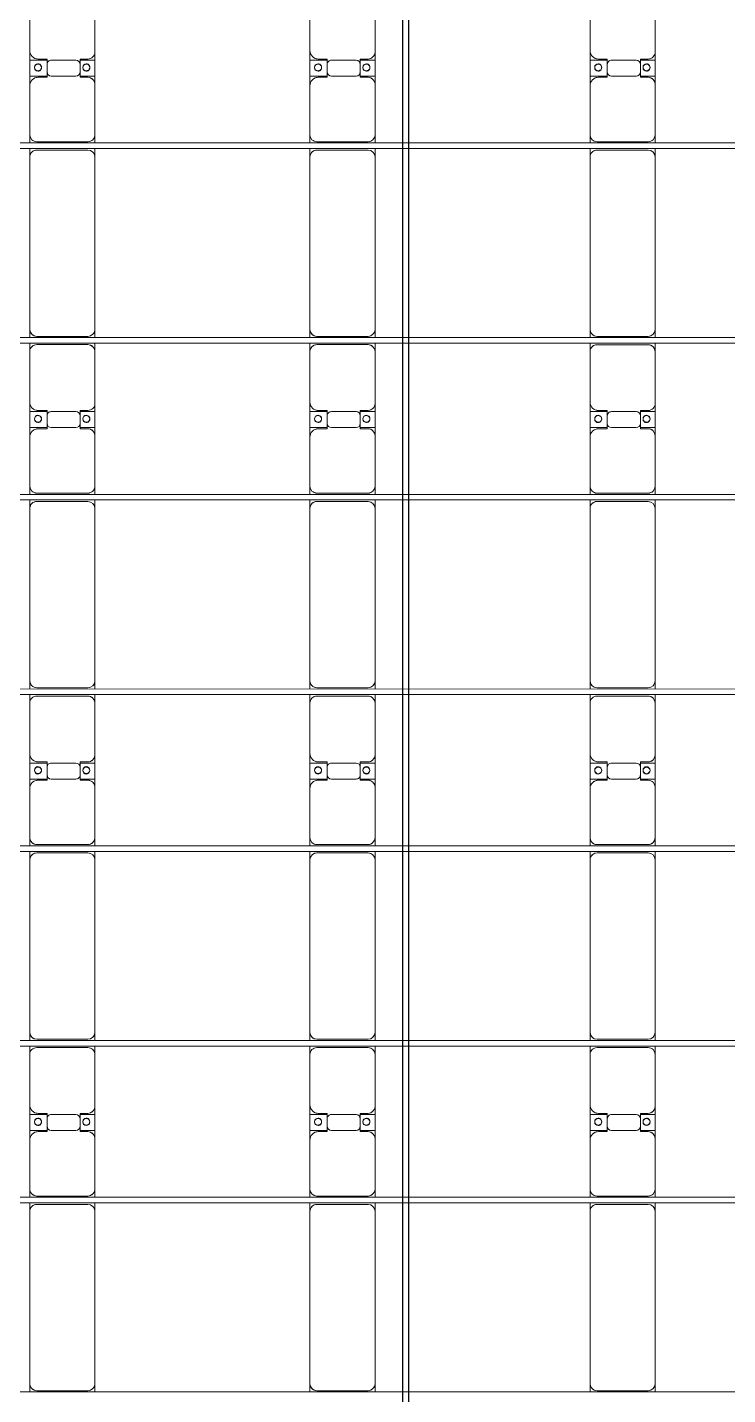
# Model space of a CAD drawing. Header units: millimetres. Extents: x -147246 to 112336, y -213734 to -86506.
# Drawn here: x -24365 to -19365, y -129725 to -119960 of the extents above; entities that cross this region are included whole.
import ezdxf

# ---------------------------------------------------------------- set-up
doc = ezdxf.new("R2010")
doc.units = ezdxf.units.MM
doc.layers.add('A-GENM', color=13, linetype='Continuous', lineweight=9)
doc.layers.add('S-BEAM', color=12, linetype='Continuous', lineweight=9)

# ---------------------------------------------------------------- blocks, each defined once
blk = doc.blocks.new('Dầm C52 - Dầm C52-18771-BỐ TRÍ KHUNG KẾT CẤU BÈ PIN 05')
at = {"layer": 'S-BEAM', "color": 1}
for p, q in [((-74474.3, 20), (74474.3, 20)), ((74474.3, -20), (-74474.3, -20))]:
    blk.add_line(p, q, dxfattribs=at)
blk = doc.blocks.new('Dầm C52 - Dầm C52-18772-BỐ TRÍ KHUNG KẾT CẤU BÈ PIN 05')
at = {"layer": 'S-BEAM', "color": 1}
for p, q in [((-74474.3, 20), (74474.3, 20)), ((74474.3, -20), (-74474.3, -20))]:
    blk.add_line(p, q, dxfattribs=at)
blk = doc.blocks.new('Dầm C52 - Dầm C52-18773-BỐ TRÍ KHUNG KẾT CẤU BÈ PIN 05')
at = {"layer": 'S-BEAM', "color": 1}
for p, q in [((-74474.3, 20), (74474.3, 20)), ((74474.3, -20), (-74474.3, -20))]:
    blk.add_line(p, q, dxfattribs=at)
blk = doc.blocks.new('Dầm C52 - Dầm C52-18774-BỐ TRÍ KHUNG KẾT CẤU BÈ PIN 05')
at = {"layer": 'S-BEAM', "color": 1}
for p, q in [((-74474.3, 20), (74474.3, 20)), ((74474.3, -20), (-74474.3, -20))]:
    blk.add_line(p, q, dxfattribs=at)
blk = doc.blocks.new('Dầm C52 - Dầm C52-18775-BỐ TRÍ KHUNG KẾT CẤU BÈ PIN 05')
at = {"layer": 'S-BEAM', "color": 1}
blk.add_line((74474.3, -20), (-74474.3, -20), dxfattribs=at)
blk = doc.blocks.new('Dai phao do pin - DẢI PHAO ĐỠ PIN-V61-BỐ TRÍ KHUNG KẾT CẤU BÈ PIN 05')
at = {"layer": 'A-GENM', "color": 7}
for p, q in [((23729.7, 223.4), (23359.7, 223.4)), ((23729.7, 223.4), (23902.2, 223.4)), ((23787.8, 223.4), (23960.3, 223.4)), ((23787.8, 118.2), (23787.8, 223.4)), ((23902.2, 223.4), (23902.2, 118.2)), ((24320.3, 223.4), (23960.3, 223.4)), ((24320.3, 223.4), (24378.9, 223.4)), ((24418.9, 223.4), (24479.7, 223.4)), ((25710.3, 223.4), (24479.7, 223.4)), ((25710.3, 223.4), (25768.9, 223.4)), ((25808.9, 223.4), (25869.7, 223.4)), ((26239.7, 223.4), (25869.7, 223.4)), ((26239.7, 223.4), (26412.2, 223.4)), ((26297.8, 223.4), (26470.3, 223.4)), ((26297.8, 118.2), (26297.8, 223.4)), ((26412.2, 223.4), (26412.2, 118.2)), ((26830.3, 223.4), (26470.3, 223.4)), ((26830.3, 223.4), (26888.9, 223.4)), ((26928.9, 223.4), (26989.7, 223.4)), ((28220.3, 223.4), (26989.7, 223.4)), ((28220.3, 223.4), (28278.9, 223.4)), ((28318.9, 223.4), (28379.7, 223.4)), ((28749.7, 223.4), (28379.7, 223.4)), ((28749.7, 223.4), (28922.2, 223.4)), ((28807.8, 223.4), (28980.3, 223.4)), ((28807.8, 118.2), (28807.8, 223.4)), ((28922.2, 223.4), (28922.2, 118.2)), ((29340.3, 223.4), (28980.3, 223.4)), ((29340.3, 223.4), (29398.9, 223.4)), ((29438.9, 223.4), (29499.7, 223.4)), ((30730.3, 223.4), (29499.7, 223.4)), ((30730.3, 223.4), (30788.9, 223.4)), ((30828.9, 223.4), (30889.7, 223.4)), ((31259.7, 223.4), (30889.7, 223.4)), ((31259.7, 223.4), (31432.2, 223.4)), ((31317.8, 223.4), (31490.3, 223.4)), ((31317.8, 118.2), (31317.8, 223.4)), ((31432.2, 223.4), (31432.2, 118.2)), ((31850.3, 223.4), (31490.3, 223.4)), ((31850.3, 223.4), (31908.9, 223.4)), ((31948.9, 223.4), (32009.7, 223.4)), ((33240.3, 223.4), (32009.7, 223.4)), ((33240.3, 223.4), (33298.9, 223.4)), ((23779.7, 118.2), (23779.7, 173.4)), ((23872.2, 118.2), (23779.7, 118.2)), ((23910.3, 118.2), (23817.8, 118.2)), ((23910.3, 173.4), (23910.3, 118.2)), ((24370.3, -191.6), (24370.3, 173.4)), ((24429.7, 173.4), (24429.7, -191.6)), ((25760.3, -191.6), (25760.3, 173.4)), ((25819.7, 173.4), (25819.7, -191.6)), ((26289.7, 118.2), (26289.7, 173.4)), ((26382.2, 118.2), (26289.7, 118.2)), ((26420.3, 118.2), (26327.8, 118.2)), ((26420.3, 173.4), (26420.3, 118.2)), ((26880.3, -191.6), (26880.3, 173.4)), ((26939.7, 173.4), (26939.7, -191.6)), ((28270.3, -191.6), (28270.3, 173.4)), ((28329.7, 173.4), (28329.7, -191.6)), ((28799.7, 118.2), (28799.7, 173.4)), ((28892.2, 118.2), (28799.7, 118.2)), ((28930.3, 118.2), (28837.8, 118.2)), ((28930.3, 173.4), (28930.3, 118.2)), ((29390.3, -191.6), (29390.3, 173.4)), ((29449.7, 173.4), (29449.7, -191.6)), ((30780.3, -191.6), (30780.3, 173.4)), ((30839.7, 173.4), (30839.7, -191.6)), ((31309.7, 118.2), (31309.7, 173.4)), ((31402.2, 118.2), (31309.7, 118.2)), ((31440.3, 118.2), (31347.8, 118.2)), ((31440.3, 173.4), (31440.3, 118.2)), ((31900.3, -191.6), (31900.3, 173.4)), ((31959.7, 173.4), (31959.7, -191.6)), ((33290.3, -191.6), (33290.3, 173.4)), ((23787.8, 88.2), (23787.8, -88.2)), ((23902.2, -88.2), (23902.2, 88.2)), ((26297.8, 88.2), (26297.8, -88.2)), ((26412.2, -88.2), (26412.2, 88.2)), ((28807.8, 88.2), (28807.8, -88.2)), ((28922.2, -88.2), (28922.2, 88.2)), ((31317.8, 88.2), (31317.8, -88.2)), ((31432.2, -88.2), (31432.2, 88.2)), ((23779.7, -181.6), (23779.7, -118.2)), ((23779.7, -118.2), (23872.2, -118.2)), ((23787.8, -241.6), (23787.8, -118.2)), ((23817.8, -118.2), (23910.3, -118.2)), ((23902.2, -118.2), (23902.2, -241.6)), ((23910.3, -118.2), (23910.3, -181.6)), ((26289.7, -181.6), (26289.7, -118.2)), ((26289.7, -118.2), (26382.2, -118.2)), ((26297.8, -241.6), (26297.8, -118.2)), ((26327.8, -118.2), (26420.3, -118.2)), ((26412.2, -118.2), (26412.2, -241.6)), ((26420.3, -118.2), (26420.3, -181.6)), ((28799.7, -181.6), (28799.7, -118.2)), ((28799.7, -118.2), (28892.2, -118.2)), ((28807.8, -241.6), (28807.8, -118.2)), ((28837.8, -118.2), (28930.3, -118.2)), ((28922.2, -118.2), (28922.2, -241.6)), ((28930.3, -118.2), (28930.3, -181.6)), ((31309.7, -181.6), (31309.7, -118.2)), ((31309.7, -118.2), (31402.2, -118.2)), ((31317.8, -241.6), (31317.8, -118.2)), ((31347.8, -118.2), (31440.3, -118.2)), ((31432.2, -118.2), (31432.2, -241.6)), ((31440.3, -118.2), (31440.3, -181.6)), ((23359.7, -241.6), (23719.7, -241.6)), ((23902.2, -241.6), (23719.7, -241.6)), ((23970.3, -241.6), (23787.8, -241.6)), ((23970.3, -241.6), (24320.3, -241.6)), ((24378.9, -241.6), (24320.3, -241.6)), ((24479.7, -241.6), (24418.9, -241.6)), ((24479.7, -241.6), (25710.3, -241.6)), ((25768.9, -241.6), (25710.3, -241.6)), ((25869.7, -241.6), (25808.9, -241.6)), ((25869.7, -241.6), (26229.7, -241.6)), ((26412.2, -241.6), (26229.7, -241.6)), ((26480.3, -241.6), (26297.8, -241.6)), ((26480.3, -241.6), (26830.3, -241.6)), ((26888.9, -241.6), (26830.3, -241.6)), ((26989.7, -241.6), (26928.9, -241.6)), ((26989.7, -241.6), (28220.3, -241.6)), ((28278.9, -241.6), (28220.3, -241.6)), ((28379.7, -241.6), (28318.9, -241.6)), ((28379.7, -241.6), (28739.7, -241.6)), ((28922.2, -241.6), (28739.7, -241.6)), ((28990.3, -241.6), (28807.8, -241.6)), ((28990.3, -241.6), (29340.3, -241.6)), ((29398.9, -241.6), (29340.3, -241.6)), ((29499.7, -241.6), (29438.9, -241.6)), ((29499.7, -241.6), (30730.3, -241.6)), ((30788.9, -241.6), (30730.3, -241.6)), ((30889.7, -241.6), (30828.9, -241.6)), ((30889.7, -241.6), (31249.7, -241.6)), ((31432.2, -241.6), (31249.7, -241.6)), ((31500.3, -241.6), (31317.8, -241.6)), ((31500.3, -241.6), (31850.3, -241.6)), ((31908.9, -241.6), (31850.3, -241.6)), ((32009.7, -241.6), (31948.9, -241.6)), ((32009.7, -241.6), (33240.3, -241.6)), ((33298.9, -241.6), (33240.3, -241.6))]:
    blk.add_line(p, q, dxfattribs=at)
for centre, radius, start, end in [((23729.7, 173.4), 50, 360, 90), ((23729.7, 173.4), 50, 360, 45), ((23960.3, 173.4), 50, 90, 180), ((23960.3, 173.4), 50, 135, 180), ((24320.3, 173.4), 50, 0, 90), ((24320.3, 173.4), 50, 0, 45), ((24479.7, 173.4), 50, 90, 180), ((24479.7, 173.4), 50, 90, 180), ((25710.3, 173.4), 50, 0, 90), ((25710.3, 173.4), 50, 45, 90), ((25869.7, 173.4), 50, 90, 180), ((25869.7, 173.4), 50, 140.49787, 180), ((26239.7, 173.4), 50, 360, 90), ((26239.7, 173.4), 50, 360, 45), ((26470.3, 173.4), 50, 90, 180), ((26470.3, 173.4), 50, 135, 180), ((26830.3, 173.4), 50, 0, 90), ((26830.3, 173.4), 50, 0, 45), ((26989.7, 173.4), 50, 90, 180), ((26989.7, 173.4), 50, 90, 180), ((28220.3, 173.4), 50, 0, 90), ((28220.3, 173.4), 50, 45, 90), ((28379.7, 173.4), 50, 90, 180), ((28379.7, 173.4), 50, 135, 180), ((28749.7, 173.4), 50, 0, 90), ((28749.7, 173.4), 50, 0, 45), ((28980.3, 173.4), 50, 90, 180), ((28980.3, 173.4), 50, 135, 180), ((29340.3, 173.4), 50, 0, 90), ((29340.3, 173.4), 50, 0, 45), ((29499.7, 173.4), 50, 90, 180), ((29499.7, 173.4), 50, 90, 180), ((30730.3, 173.4), 50, 0, 90), ((30730.3, 173.4), 50, 45, 90), ((30889.7, 173.4), 50, 90, 180), ((30889.7, 173.4), 50, 135, 180), ((31259.7, 173.4), 50, 0, 90), ((31259.7, 173.4), 50, 0, 45), ((31490.3, 173.4), 50, 90, 180), ((31490.3, 173.4), 50, 135, 180), ((31850.3, 173.4), 50, 0, 90), ((31850.3, 173.4), 50, 0, 45), ((32009.7, 173.4), 50, 90, 180), ((32009.7, 173.4), 50, 90, 180), ((33240.3, 173.4), 50, 0, 90), ((33240.3, 173.4), 50, 45, 90), ((23817.8, 88.2), 30, 90, 180), ((23838.6, 161.8), 25, 360, 180), ((23838.6, 161.8), 25, 180, 360), ((23841.4, 161.8), 25, 360, 180), ((23841.4, 161.8), 25, 180, 0), ((23872.2, 88.2), 30, 0, 90), ((26327.8, 88.2), 30, 90, 180), ((26348.6, 161.8), 25, 360, 180), ((26348.6, 161.8), 25, 180, 0), ((26351.4, 161.8), 25, 360, 180), ((26351.4, 161.8), 25, 180, 0), ((26382.2, 88.2), 30, 0, 90), ((28837.8, 88.2), 30, 90, 180), ((28858.6, 161.8), 25, 0, 180), ((28858.6, 161.8), 25, 180, 360), ((28861.4, 161.8), 25, 0, 180), ((28861.4, 161.8), 25, 180, 0), ((28892.2, 88.2), 30, 360, 90), ((31347.8, 88.2), 30, 90, 180), ((31368.6, 161.8), 25, 360, 180), ((31368.6, 161.8), 25, 180, 360), ((31371.4, 161.8), 25, 0, 180), ((31371.4, 161.8), 25, 180, 0), ((31402.2, 88.2), 30, 0, 90), ((23817.8, -88.2), 30, 180, 270), ((23872.2, -88.2), 30, 270, 0), ((26327.8, -88.2), 30, 180, 270), ((26382.2, -88.2), 30, 270, 0), ((28837.8, -88.2), 30, 180, 270), ((28892.2, -88.2), 30, 270, 0), ((31347.8, -88.2), 30, 180, 270), ((31402.2, -88.2), 30, 270, 0), ((23719.7, -181.6), 60, 270, 0), ((23719.7, -181.6), 60, 330, 0), ((23838.6, -183.2), 25, 360, 180), ((23838.6, -183.2), 25, 180, 360), ((23841.4, -183.2), 25, 360, 180), ((23841.4, -183.2), 25, 180, 360), ((23970.3, -181.6), 60, 180, 270), ((23970.3, -181.6), 60, 180, 210), ((24320.3, -191.6), 50, 270, 0), ((24320.3, -191.6), 50, 315, 0), ((24479.7, -191.6), 50, 180, 270), ((24479.7, -191.6), 50, 180, 255), ((25710.3, -191.6), 50, 270, 360), ((25869.7, -191.6), 50, 180, 270), ((25869.7, -191.6), 50, 180, 219.50536), ((26229.7, -181.6), 60, 270, 0), ((26229.7, -181.6), 60, 330, 0), ((26348.6, -183.2), 25, 360, 180), ((26348.6, -183.2), 25, 180, 360), ((26351.4, -183.2), 25, 360, 180), ((26351.4, -183.2), 25, 180, 360), ((26480.3, -181.6), 60, 180, 270), ((26480.3, -181.6), 60, 180, 210), ((26830.3, -191.6), 50, 270, 0), ((26830.3, -191.6), 50, 315, 0), ((26989.7, -191.6), 50, 180, 270), ((26989.7, -191.6), 50, 180, 255), ((28220.3, -191.6), 50, 270, 0), ((28379.7, -191.6), 50, 180, 270), ((28379.7, -191.6), 50, 180, 225), ((28739.7, -181.6), 60, 270, 360), ((28739.7, -181.6), 60, 330, 0), ((28858.6, -183.2), 25, 360, 180), ((28858.6, -183.2), 25, 180, 0), ((28861.4, -183.2), 25, 360, 180), ((28861.4, -183.2), 25, 180, 360), ((28990.3, -181.6), 60, 180, 270), ((28990.3, -181.6), 60, 180, 210), ((29340.3, -191.6), 50, 270, 0), ((29340.3, -191.6), 50, 315, 0), ((29499.7, -191.6), 50, 180, 270), ((29499.7, -191.6), 50, 180, 255), ((30730.3, -191.6), 50, 270, 0), ((30889.7, -191.6), 50, 180, 270), ((30889.7, -191.6), 50, 180, 225), ((31249.7, -181.6), 60, 270, 360), ((31249.7, -181.6), 60, 330, 0), ((31368.6, -183.2), 25, 360, 180), ((31368.6, -183.2), 25, 180, 360), ((31371.4, -183.2), 25, 360, 180), ((31371.4, -183.2), 25, 180, 360), ((31500.3, -181.6), 60, 180, 270), ((31500.3, -181.6), 60, 180, 210), ((31850.3, -191.6), 50, 270, 360), ((31850.3, -191.6), 50, 315, 0), ((32009.7, -191.6), 50, 180, 270), ((32009.7, -191.6), 50, 180, 255), ((33240.3, -191.6), 50, 270, 0), ((25710.3, -191.6), 50, 270, 345), ((28220.3, -191.6), 50, 270, 345), ((30730.3, -191.6), 50, 270, 345), ((33240.3, -191.6), 50, 270, 345)]:
    blk.add_arc(centre, radius, start, end, dxfattribs=at)
blk = doc.blocks.new('Dai phao do pin - DẢI PHAO ĐỠ PIN-V62-BỐ TRÍ KHUNG KẾT CẤU BÈ PIN 05')
at = {"layer": 'A-GENM', "color": 7}
for p, q in [((23729.7, 223.4), (23359.7, 223.4)), ((23729.7, 223.4), (23902.2, 223.4)), ((23787.8, 223.4), (23960.3, 223.4)), ((23787.8, 118.2), (23787.8, 223.4)), ((23902.2, 223.4), (23902.2, 118.2)), ((24320.3, 223.4), (23960.3, 223.4)), ((24320.3, 223.4), (24378.9, 223.4)), ((24418.9, 223.4), (24479.7, 223.4)), ((25710.3, 223.4), (24479.7, 223.4)), ((25710.3, 223.4), (25768.9, 223.4)), ((25808.9, 223.4), (25869.7, 223.4)), ((26239.7, 223.4), (25869.7, 223.4)), ((26239.7, 223.4), (26412.2, 223.4)), ((26297.8, 223.4), (26470.3, 223.4)), ((26297.8, 118.2), (26297.8, 223.4)), ((26412.2, 223.4), (26412.2, 118.2)), ((26830.3, 223.4), (26470.3, 223.4)), ((26830.3, 223.4), (26888.9, 223.4)), ((26928.9, 223.4), (26989.7, 223.4)), ((28220.3, 223.4), (26989.7, 223.4)), ((28220.3, 223.4), (28278.9, 223.4)), ((28318.9, 223.4), (28379.7, 223.4)), ((28749.7, 223.4), (28379.7, 223.4)), ((28749.7, 223.4), (28922.2, 223.4)), ((28807.8, 223.4), (28980.3, 223.4)), ((28807.8, 118.2), (28807.8, 223.4)), ((28922.2, 223.4), (28922.2, 118.2)), ((29340.3, 223.4), (28980.3, 223.4)), ((29340.3, 223.4), (29398.9, 223.4)), ((29438.9, 223.4), (29499.7, 223.4)), ((30730.3, 223.4), (29499.7, 223.4)), ((30730.3, 223.4), (30788.9, 223.4)), ((30828.9, 223.4), (30889.7, 223.4)), ((31259.7, 223.4), (30889.7, 223.4)), ((31259.7, 223.4), (31432.2, 223.4)), ((31317.8, 223.4), (31490.3, 223.4)), ((31317.8, 118.2), (31317.8, 223.4)), ((31432.2, 223.4), (31432.2, 118.2)), ((31850.3, 223.4), (31490.3, 223.4)), ((31850.3, 223.4), (31908.9, 223.4)), ((31948.9, 223.4), (32009.7, 223.4)), ((33240.3, 223.4), (32009.7, 223.4)), ((33240.3, 223.4), (33298.9, 223.4)), ((23779.7, 118.2), (23779.7, 173.4)), ((23872.2, 118.2), (23779.7, 118.2)), ((23910.3, 118.2), (23817.8, 118.2)), ((23910.3, 173.4), (23910.3, 118.2)), ((24370.3, -191.6), (24370.3, 173.4)), ((24429.7, 173.4), (24429.7, -191.6)), ((25760.3, -191.6), (25760.3, 173.4)), ((25819.7, 173.4), (25819.7, -191.6)), ((26289.7, 118.2), (26289.7, 173.4)), ((26382.2, 118.2), (26289.7, 118.2)), ((26420.3, 118.2), (26327.8, 118.2)), ((26420.3, 173.4), (26420.3, 118.2)), ((26880.3, -191.6), (26880.3, 173.4)), ((26939.7, 173.4), (26939.7, -191.6)), ((28270.3, -191.6), (28270.3, 173.4)), ((28329.7, 173.4), (28329.7, -191.6)), ((28799.7, 118.2), (28799.7, 173.4)), ((28892.2, 118.2), (28799.7, 118.2)), ((28930.3, 118.2), (28837.8, 118.2)), ((28930.3, 173.4), (28930.3, 118.2)), ((29390.3, -191.6), (29390.3, 173.4)), ((29449.7, 173.4), (29449.7, -191.6)), ((30780.3, -191.6), (30780.3, 173.4)), ((30839.7, 173.4), (30839.7, -191.6)), ((31309.7, 118.2), (31309.7, 173.4)), ((31402.2, 118.2), (31309.7, 118.2)), ((31440.3, 118.2), (31347.8, 118.2)), ((31440.3, 173.4), (31440.3, 118.2)), ((31900.3, -191.6), (31900.3, 173.4)), ((31959.7, 173.4), (31959.7, -191.6)), ((33290.3, -191.6), (33290.3, 173.4)), ((23787.8, 88.2), (23787.8, -88.2)), ((23902.2, -88.2), (23902.2, 88.2)), ((26297.8, 88.2), (26297.8, -88.2)), ((26412.2, -88.2), (26412.2, 88.2)), ((28807.8, 88.2), (28807.8, -88.2)), ((28922.2, -88.2), (28922.2, 88.2)), ((31317.8, 88.2), (31317.8, -88.2)), ((31432.2, -88.2), (31432.2, 88.2)), ((23779.7, -181.6), (23779.7, -118.2)), ((23779.7, -118.2), (23872.2, -118.2)), ((23787.8, -241.6), (23787.8, -118.2)), ((23817.8, -118.2), (23910.3, -118.2)), ((23902.2, -118.2), (23902.2, -241.6)), ((23910.3, -118.2), (23910.3, -181.6)), ((26289.7, -181.6), (26289.7, -118.2)), ((26289.7, -118.2), (26382.2, -118.2)), ((26297.8, -241.6), (26297.8, -118.2)), ((26327.8, -118.2), (26420.3, -118.2)), ((26412.2, -118.2), (26412.2, -241.6)), ((26420.3, -118.2), (26420.3, -181.6)), ((28799.7, -181.6), (28799.7, -118.2)), ((28799.7, -118.2), (28892.2, -118.2)), ((28807.8, -241.6), (28807.8, -118.2)), ((28837.8, -118.2), (28930.3, -118.2)), ((28922.2, -118.2), (28922.2, -241.6)), ((28930.3, -118.2), (28930.3, -181.6)), ((31309.7, -181.6), (31309.7, -118.2)), ((31309.7, -118.2), (31402.2, -118.2)), ((31317.8, -241.6), (31317.8, -118.2)), ((31347.8, -118.2), (31440.3, -118.2)), ((31432.2, -118.2), (31432.2, -241.6)), ((31440.3, -118.2), (31440.3, -181.6)), ((23359.7, -241.6), (23719.7, -241.6)), ((23902.2, -241.6), (23719.7, -241.6)), ((23970.3, -241.6), (23787.8, -241.6)), ((23970.3, -241.6), (24320.3, -241.6)), ((24378.9, -241.6), (24320.3, -241.6)), ((24479.7, -241.6), (24418.9, -241.6)), ((24479.7, -241.6), (25710.3, -241.6)), ((25768.9, -241.6), (25710.3, -241.6)), ((25869.7, -241.6), (25808.9, -241.6)), ((25869.7, -241.6), (26229.7, -241.6)), ((26412.2, -241.6), (26229.7, -241.6)), ((26480.3, -241.6), (26297.8, -241.6)), ((26480.3, -241.6), (26830.3, -241.6)), ((26888.9, -241.6), (26830.3, -241.6)), ((26989.7, -241.6), (26928.9, -241.6)), ((26989.7, -241.6), (28220.3, -241.6)), ((28278.9, -241.6), (28220.3, -241.6)), ((28379.7, -241.6), (28318.9, -241.6)), ((28379.7, -241.6), (28739.7, -241.6)), ((28922.2, -241.6), (28739.7, -241.6)), ((28990.3, -241.6), (28807.8, -241.6)), ((28990.3, -241.6), (29340.3, -241.6)), ((29398.9, -241.6), (29340.3, -241.6)), ((29499.7, -241.6), (29438.9, -241.6)), ((29499.7, -241.6), (30730.3, -241.6)), ((30788.9, -241.6), (30730.3, -241.6)), ((30889.7, -241.6), (30828.9, -241.6)), ((30889.7, -241.6), (31249.7, -241.6)), ((31432.2, -241.6), (31249.7, -241.6)), ((31500.3, -241.6), (31317.8, -241.6)), ((31500.3, -241.6), (31850.3, -241.6)), ((31908.9, -241.6), (31850.3, -241.6)), ((32009.7, -241.6), (31948.9, -241.6)), ((32009.7, -241.6), (33240.3, -241.6)), ((33298.9, -241.6), (33240.3, -241.6))]:
    blk.add_line(p, q, dxfattribs=at)
for centre, radius, start, end in [((23729.7, 173.4), 50, 360, 90), ((23729.7, 173.4), 50, 360, 45), ((23960.3, 173.4), 50, 90, 180), ((23960.3, 173.4), 50, 135, 180), ((24320.3, 173.4), 50, 0, 90), ((24320.3, 173.4), 50, 0, 45), ((24479.7, 173.4), 50, 90, 180), ((24479.7, 173.4), 50, 90, 180), ((25710.3, 173.4), 50, 0, 90), ((25710.3, 173.4), 50, 45, 90), ((25869.7, 173.4), 50, 90, 180), ((25869.7, 173.4), 50, 140.51377, 180), ((26239.7, 173.4), 50, 360, 90), ((26239.7, 173.4), 50, 360, 45), ((26470.3, 173.4), 50, 90, 180), ((26470.3, 173.4), 50, 135, 180), ((26830.3, 173.4), 50, 0, 90), ((26830.3, 173.4), 50, 0, 45), ((26989.7, 173.4), 50, 90, 180), ((26989.7, 173.4), 50, 90, 180), ((28220.3, 173.4), 50, 0, 90), ((28220.3, 173.4), 50, 45, 90), ((28379.7, 173.4), 50, 90, 180), ((28379.7, 173.4), 50, 135, 180), ((28749.7, 173.4), 50, 0, 90), ((28749.7, 173.4), 50, 0, 45), ((28980.3, 173.4), 50, 90, 180), ((28980.3, 173.4), 50, 135, 180), ((29340.3, 173.4), 50, 0, 90), ((29340.3, 173.4), 50, 0, 45), ((29499.7, 173.4), 50, 90, 180), ((29499.7, 173.4), 50, 90, 180), ((30730.3, 173.4), 50, 0, 90), ((30730.3, 173.4), 50, 45, 90), ((30889.7, 173.4), 50, 90, 180), ((30889.7, 173.4), 50, 135, 180), ((31259.7, 173.4), 50, 0, 90), ((31259.7, 173.4), 50, 0, 45), ((31490.3, 173.4), 50, 90, 180), ((31490.3, 173.4), 50, 135, 180), ((31850.3, 173.4), 50, 0, 90), ((31850.3, 173.4), 50, 0, 45), ((32009.7, 173.4), 50, 90, 180), ((32009.7, 173.4), 50, 90, 180), ((33240.3, 173.4), 50, 0, 90), ((33240.3, 173.4), 50, 45, 90), ((23817.8, 88.2), 30, 90, 180), ((23838.6, 161.8), 25, 360, 180), ((23838.6, 161.8), 25, 180, 360), ((23841.4, 161.8), 25, 360, 180), ((23841.4, 161.8), 25, 180, 0), ((23872.2, 88.2), 30, 0, 90), ((26327.8, 88.2), 30, 90, 180), ((26348.6, 161.8), 25, 360, 180), ((26348.6, 161.8), 25, 180, 0), ((26351.4, 161.8), 25, 360, 180), ((26351.4, 161.8), 25, 180, 0), ((26382.2, 88.2), 30, 0, 90), ((28837.8, 88.2), 30, 90, 180), ((28858.6, 161.8), 25, 0, 180), ((28858.6, 161.8), 25, 180, 360), ((28861.4, 161.8), 25, 0, 180), ((28861.4, 161.8), 25, 180, 0), ((28892.2, 88.2), 30, 360, 90), ((31347.8, 88.2), 30, 90, 180), ((31368.6, 161.8), 25, 360, 180), ((31368.6, 161.8), 25, 180, 360), ((31371.4, 161.8), 25, 0, 180), ((31371.4, 161.8), 25, 180, 0), ((31402.2, 88.2), 30, 0, 90), ((23817.8, -88.2), 30, 180, 270), ((23872.2, -88.2), 30, 270, 0), ((26327.8, -88.2), 30, 180, 270), ((26382.2, -88.2), 30, 270, 0), ((28837.8, -88.2), 30, 180, 270), ((28892.2, -88.2), 30, 270, 0), ((31347.8, -88.2), 30, 180, 270), ((31402.2, -88.2), 30, 270, 0), ((23719.7, -181.6), 60, 270, 0), ((23719.7, -181.6), 60, 330, 0), ((23838.6, -183.2), 25, 360, 180), ((23838.6, -183.2), 25, 180, 360), ((23841.4, -183.2), 25, 360, 180), ((23841.4, -183.2), 25, 180, 360), ((23970.3, -181.6), 60, 180, 270), ((23970.3, -181.6), 60, 180, 210), ((24320.3, -191.6), 50, 270, 0), ((24320.3, -191.6), 50, 315, 0), ((24479.7, -191.6), 50, 180, 270), ((24479.7, -191.6), 50, 180, 255), ((25710.3, -191.6), 50, 270, 360), ((25869.7, -191.6), 50, 180, 270), ((25869.7, -191.6), 50, 180, 219.48946), ((26229.7, -181.6), 60, 270, 0), ((26229.7, -181.6), 60, 330, 0), ((26348.6, -183.2), 25, 360, 180), ((26348.6, -183.2), 25, 180, 360), ((26351.4, -183.2), 25, 360, 180), ((26351.4, -183.2), 25, 180, 360), ((26480.3, -181.6), 60, 180, 270), ((26480.3, -181.6), 60, 180, 210), ((26830.3, -191.6), 50, 270, 0), ((26830.3, -191.6), 50, 315, 0), ((26989.7, -191.6), 50, 180, 270), ((26989.7, -191.6), 50, 180, 255), ((28220.3, -191.6), 50, 270, 0), ((28379.7, -191.6), 50, 180, 270), ((28379.7, -191.6), 50, 180, 225), ((28739.7, -181.6), 60, 270, 360), ((28739.7, -181.6), 60, 330, 0), ((28858.6, -183.2), 25, 360, 180), ((28858.6, -183.2), 25, 180, 0), ((28861.4, -183.2), 25, 360, 180), ((28861.4, -183.2), 25, 180, 360), ((28990.3, -181.6), 60, 180, 270), ((28990.3, -181.6), 60, 180, 210), ((29340.3, -191.6), 50, 270, 0), ((29340.3, -191.6), 50, 315, 0), ((29499.7, -191.6), 50, 180, 270), ((29499.7, -191.6), 50, 180, 255), ((30730.3, -191.6), 50, 270, 0), ((30889.7, -191.6), 50, 180, 270), ((30889.7, -191.6), 50, 180, 225), ((31249.7, -181.6), 60, 270, 360), ((31249.7, -181.6), 60, 330, 0), ((31368.6, -183.2), 25, 360, 180), ((31368.6, -183.2), 25, 180, 360), ((31371.4, -183.2), 25, 360, 180), ((31371.4, -183.2), 25, 180, 360), ((31500.3, -181.6), 60, 180, 270), ((31500.3, -181.6), 60, 180, 210), ((31850.3, -191.6), 50, 270, 360), ((31850.3, -191.6), 50, 315, 0), ((32009.7, -191.6), 50, 180, 270), ((32009.7, -191.6), 50, 180, 255), ((33240.3, -191.6), 50, 270, 0), ((25710.3, -191.6), 50, 270, 345), ((28220.3, -191.6), 50, 270, 345), ((30730.3, -191.6), 50, 270, 345), ((33240.3, -191.6), 50, 270, 345)]:
    blk.add_arc(centre, radius, start, end, dxfattribs=at)
blk = doc.blocks.new('Dai phao do pin - DẢI PHAO ĐỠ PIN-V63-BỐ TRÍ KHUNG KẾT CẤU BÈ PIN 05')
at = {"layer": 'A-GENM', "color": 7}
for p, q in [((23729.7, 223.4), (23359.7, 223.4)), ((23729.7, 223.4), (23902.2, 223.4)), ((23787.8, 223.4), (23960.3, 223.4)), ((23787.8, 118.2), (23787.8, 223.4)), ((23902.2, 223.4), (23902.2, 118.2)), ((24320.3, 223.4), (23960.3, 223.4)), ((24320.3, 223.4), (24378.9, 223.4)), ((24418.9, 223.4), (24479.7, 223.4)), ((25710.3, 223.4), (24479.7, 223.4)), ((25710.3, 223.4), (25768.9, 223.4)), ((25808.9, 223.4), (25869.7, 223.4)), ((26239.7, 223.4), (25869.7, 223.4)), ((26239.7, 223.4), (26412.2, 223.4)), ((26297.8, 223.4), (26470.3, 223.4)), ((26297.8, 118.2), (26297.8, 223.4)), ((26412.2, 223.4), (26412.2, 118.2)), ((26830.3, 223.4), (26470.3, 223.4)), ((26830.3, 223.4), (26888.9, 223.4)), ((26928.9, 223.4), (26989.7, 223.4)), ((28220.3, 223.4), (26989.7, 223.4)), ((28220.3, 223.4), (28278.9, 223.4)), ((28318.9, 223.4), (28379.7, 223.4)), ((28749.7, 223.4), (28379.7, 223.4)), ((28749.7, 223.4), (28922.2, 223.4)), ((28807.8, 223.4), (28980.3, 223.4)), ((28807.8, 118.2), (28807.8, 223.4)), ((28922.2, 223.4), (28922.2, 118.2)), ((29340.3, 223.4), (28980.3, 223.4)), ((29340.3, 223.4), (29398.9, 223.4)), ((29438.9, 223.4), (29499.7, 223.4)), ((30730.3, 223.4), (29499.7, 223.4)), ((30730.3, 223.4), (30788.9, 223.4)), ((30828.9, 223.4), (30889.7, 223.4)), ((31259.7, 223.4), (30889.7, 223.4)), ((31259.7, 223.4), (31432.2, 223.4)), ((31317.8, 223.4), (31490.3, 223.4)), ((31317.8, 118.2), (31317.8, 223.4)), ((31432.2, 223.4), (31432.2, 118.2)), ((31850.3, 223.4), (31490.3, 223.4)), ((31850.3, 223.4), (31908.9, 223.4)), ((31948.9, 223.4), (32009.7, 223.4)), ((33240.3, 223.4), (32009.7, 223.4)), ((33240.3, 223.4), (33298.9, 223.4)), ((23779.7, 118.2), (23779.7, 173.4)), ((23872.2, 118.2), (23779.7, 118.2)), ((23910.3, 118.2), (23817.8, 118.2)), ((23910.3, 173.4), (23910.3, 118.2)), ((24370.3, -191.6), (24370.3, 173.4)), ((24429.7, 173.4), (24429.7, -191.6)), ((25760.3, -191.6), (25760.3, 173.4)), ((25819.7, 173.4), (25819.7, -191.6)), ((26289.7, 118.2), (26289.7, 173.4)), ((26382.2, 118.2), (26289.7, 118.2)), ((26420.3, 118.2), (26327.8, 118.2)), ((26420.3, 173.4), (26420.3, 118.2)), ((26880.3, -191.6), (26880.3, 173.4)), ((26939.7, 173.4), (26939.7, -191.6)), ((28270.3, -191.6), (28270.3, 173.4)), ((28329.7, 173.4), (28329.7, -191.6)), ((28799.7, 118.2), (28799.7, 173.4)), ((28892.2, 118.2), (28799.7, 118.2)), ((28930.3, 118.2), (28837.8, 118.2)), ((28930.3, 173.4), (28930.3, 118.2)), ((29390.3, -191.6), (29390.3, 173.4)), ((29449.7, 173.4), (29449.7, -191.6)), ((30780.3, -191.6), (30780.3, 173.4)), ((30839.7, 173.4), (30839.7, -191.6)), ((31309.7, 118.2), (31309.7, 173.4)), ((31402.2, 118.2), (31309.7, 118.2)), ((31440.3, 118.2), (31347.8, 118.2)), ((31440.3, 173.4), (31440.3, 118.2)), ((31900.3, -191.6), (31900.3, 173.4)), ((31959.7, 173.4), (31959.7, -191.6)), ((33290.3, -191.6), (33290.3, 173.4)), ((23787.8, 88.2), (23787.8, -88.2)), ((23902.2, -88.2), (23902.2, 88.2)), ((26297.8, 88.2), (26297.8, -88.2)), ((26412.2, -88.2), (26412.2, 88.2)), ((28807.8, 88.2), (28807.8, -88.2)), ((28922.2, -88.2), (28922.2, 88.2)), ((31317.8, 88.2), (31317.8, -88.2)), ((31432.2, -88.2), (31432.2, 88.2)), ((23779.7, -181.6), (23779.7, -118.2)), ((23779.7, -118.2), (23872.2, -118.2)), ((23787.8, -241.6), (23787.8, -118.2)), ((23817.8, -118.2), (23910.3, -118.2)), ((23902.2, -118.2), (23902.2, -241.6)), ((23910.3, -118.2), (23910.3, -181.6)), ((26289.7, -181.6), (26289.7, -118.2)), ((26289.7, -118.2), (26382.2, -118.2)), ((26297.8, -241.6), (26297.8, -118.2)), ((26327.8, -118.2), (26420.3, -118.2)), ((26412.2, -118.2), (26412.2, -241.6)), ((26420.3, -118.2), (26420.3, -181.6)), ((28799.7, -181.6), (28799.7, -118.2)), ((28799.7, -118.2), (28892.2, -118.2)), ((28807.8, -241.6), (28807.8, -118.2)), ((28837.8, -118.2), (28930.3, -118.2)), ((28922.2, -118.2), (28922.2, -241.6)), ((28930.3, -118.2), (28930.3, -181.6)), ((31309.7, -181.6), (31309.7, -118.2)), ((31309.7, -118.2), (31402.2, -118.2)), ((31317.8, -241.6), (31317.8, -118.2)), ((31347.8, -118.2), (31440.3, -118.2)), ((31432.2, -118.2), (31432.2, -241.6)), ((31440.3, -118.2), (31440.3, -181.6)), ((23359.7, -241.6), (23719.7, -241.6)), ((23902.2, -241.6), (23719.7, -241.6)), ((23970.3, -241.6), (23787.8, -241.6)), ((23970.3, -241.6), (24320.3, -241.6)), ((24378.9, -241.6), (24320.3, -241.6)), ((24479.7, -241.6), (24418.9, -241.6)), ((24479.7, -241.6), (25710.3, -241.6)), ((25768.9, -241.6), (25710.3, -241.6)), ((25869.7, -241.6), (25808.9, -241.6)), ((25869.7, -241.6), (26229.7, -241.6)), ((26412.2, -241.6), (26229.7, -241.6)), ((26480.3, -241.6), (26297.8, -241.6)), ((26480.3, -241.6), (26830.3, -241.6)), ((26888.9, -241.6), (26830.3, -241.6)), ((26989.7, -241.6), (26928.9, -241.6)), ((26989.7, -241.6), (28220.3, -241.6)), ((28278.9, -241.6), (28220.3, -241.6)), ((28379.7, -241.6), (28318.9, -241.6)), ((28379.7, -241.6), (28739.7, -241.6)), ((28922.2, -241.6), (28739.7, -241.6)), ((28990.3, -241.6), (28807.8, -241.6)), ((28990.3, -241.6), (29340.3, -241.6)), ((29398.9, -241.6), (29340.3, -241.6)), ((29499.7, -241.6), (29438.9, -241.6)), ((29499.7, -241.6), (30730.3, -241.6)), ((30788.9, -241.6), (30730.3, -241.6)), ((30889.7, -241.6), (30828.9, -241.6)), ((30889.7, -241.6), (31249.7, -241.6)), ((31432.2, -241.6), (31249.7, -241.6)), ((31500.3, -241.6), (31317.8, -241.6)), ((31500.3, -241.6), (31850.3, -241.6)), ((31908.9, -241.6), (31850.3, -241.6)), ((32009.7, -241.6), (31948.9, -241.6)), ((32009.7, -241.6), (33240.3, -241.6)), ((33298.9, -241.6), (33240.3, -241.6))]:
    blk.add_line(p, q, dxfattribs=at)
for centre, radius, start, end in [((23729.7, 173.4), 50, 360, 90), ((23729.7, 173.4), 50, 360, 45), ((23960.3, 173.4), 50, 90, 180), ((23960.3, 173.4), 50, 135, 180), ((24320.3, 173.4), 50, 0, 90), ((24320.3, 173.4), 50, 0, 45), ((24479.7, 173.4), 50, 90, 180), ((24479.7, 173.4), 50, 90, 180), ((25710.3, 173.4), 50, 0, 90), ((25710.3, 173.4), 50, 45, 90), ((25869.7, 173.4), 50, 90, 180), ((25869.7, 173.4), 50, 140.52968, 180), ((26239.7, 173.4), 50, 360, 90), ((26239.7, 173.4), 50, 360, 45), ((26470.3, 173.4), 50, 90, 180), ((26470.3, 173.4), 50, 135, 180), ((26830.3, 173.4), 50, 0, 90), ((26830.3, 173.4), 50, 0, 45), ((26989.7, 173.4), 50, 90, 180), ((26989.7, 173.4), 50, 90, 180), ((28220.3, 173.4), 50, 0, 90), ((28220.3, 173.4), 50, 45, 90), ((28379.7, 173.4), 50, 90, 180), ((28379.7, 173.4), 50, 135, 180), ((28749.7, 173.4), 50, 0, 90), ((28749.7, 173.4), 50, 0, 45), ((28980.3, 173.4), 50, 90, 180), ((28980.3, 173.4), 50, 135, 180), ((29340.3, 173.4), 50, 0, 90), ((29340.3, 173.4), 50, 0, 45), ((29499.7, 173.4), 50, 90, 180), ((29499.7, 173.4), 50, 90, 180), ((30730.3, 173.4), 50, 0, 90), ((30730.3, 173.4), 50, 45, 90), ((30889.7, 173.4), 50, 90, 180), ((30889.7, 173.4), 50, 135, 180), ((31259.7, 173.4), 50, 0, 90), ((31259.7, 173.4), 50, 0, 45), ((31490.3, 173.4), 50, 90, 180), ((31490.3, 173.4), 50, 135, 180), ((31850.3, 173.4), 50, 0, 90), ((31850.3, 173.4), 50, 0, 45), ((32009.7, 173.4), 50, 90, 180), ((32009.7, 173.4), 50, 90, 180), ((33240.3, 173.4), 50, 0, 90), ((33240.3, 173.4), 50, 45, 90), ((23817.8, 88.2), 30, 90, 180), ((23838.6, 161.8), 25, 360, 180), ((23838.6, 161.8), 25, 180, 360), ((23841.4, 161.8), 25, 360, 180), ((23841.4, 161.8), 25, 180, 0), ((23872.2, 88.2), 30, 0, 90), ((26327.8, 88.2), 30, 90, 180), ((26348.6, 161.8), 25, 360, 180), ((26348.6, 161.8), 25, 180, 0), ((26351.4, 161.8), 25, 360, 180), ((26351.4, 161.8), 25, 180, 0), ((26382.2, 88.2), 30, 0, 90), ((28837.8, 88.2), 30, 90, 180), ((28858.6, 161.8), 25, 0, 180), ((28858.6, 161.8), 25, 180, 360), ((28861.4, 161.8), 25, 0, 180), ((28861.4, 161.8), 25, 180, 0), ((28892.2, 88.2), 30, 360, 90), ((31347.8, 88.2), 30, 90, 180), ((31368.6, 161.8), 25, 360, 180), ((31368.6, 161.8), 25, 180, 360), ((31371.4, 161.8), 25, 0, 180), ((31371.4, 161.8), 25, 180, 0), ((31402.2, 88.2), 30, 0, 90), ((23817.8, -88.2), 30, 180, 270), ((23872.2, -88.2), 30, 270, 0), ((26327.8, -88.2), 30, 180, 270), ((26382.2, -88.2), 30, 270, 0), ((28837.8, -88.2), 30, 180, 270), ((28892.2, -88.2), 30, 270, 0), ((31347.8, -88.2), 30, 180, 270), ((31402.2, -88.2), 30, 270, 0), ((23719.7, -181.6), 60, 270, 0), ((23719.7, -181.6), 60, 330, 0), ((23838.6, -183.2), 25, 360, 180), ((23838.6, -183.2), 25, 180, 360), ((23841.4, -183.2), 25, 360, 180), ((23841.4, -183.2), 25, 180, 360), ((23970.3, -181.6), 60, 180, 270), ((23970.3, -181.6), 60, 180, 210), ((24320.3, -191.6), 50, 270, 0), ((24320.3, -191.6), 50, 315, 0), ((24479.7, -191.6), 50, 180, 270), ((24479.7, -191.6), 50, 180, 255), ((25710.3, -191.6), 50, 270, 360), ((25869.7, -191.6), 50, 180, 270), ((25869.7, -191.6), 50, 180, 219.47355), ((26229.7, -181.6), 60, 270, 0), ((26229.7, -181.6), 60, 330, 0), ((26348.6, -183.2), 25, 360, 180), ((26348.6, -183.2), 25, 180, 360), ((26351.4, -183.2), 25, 360, 180), ((26351.4, -183.2), 25, 180, 360), ((26480.3, -181.6), 60, 180, 270), ((26480.3, -181.6), 60, 180, 210), ((26830.3, -191.6), 50, 270, 0), ((26830.3, -191.6), 50, 315, 0), ((26989.7, -191.6), 50, 180, 270), ((26989.7, -191.6), 50, 180, 255), ((28220.3, -191.6), 50, 270, 0), ((28379.7, -191.6), 50, 180, 270), ((28379.7, -191.6), 50, 180, 225), ((28739.7, -181.6), 60, 270, 360), ((28739.7, -181.6), 60, 330, 0), ((28858.6, -183.2), 25, 360, 180), ((28858.6, -183.2), 25, 180, 0), ((28861.4, -183.2), 25, 360, 180), ((28861.4, -183.2), 25, 180, 360), ((28990.3, -181.6), 60, 180, 270), ((28990.3, -181.6), 60, 180, 210), ((29340.3, -191.6), 50, 270, 0), ((29340.3, -191.6), 50, 315, 0), ((29499.7, -191.6), 50, 180, 270), ((29499.7, -191.6), 50, 180, 255), ((30730.3, -191.6), 50, 270, 0), ((30889.7, -191.6), 50, 180, 270), ((30889.7, -191.6), 50, 180, 225), ((31249.7, -181.6), 60, 270, 360), ((31249.7, -181.6), 60, 330, 0), ((31368.6, -183.2), 25, 360, 180), ((31368.6, -183.2), 25, 180, 360), ((31371.4, -183.2), 25, 360, 180), ((31371.4, -183.2), 25, 180, 360), ((31500.3, -181.6), 60, 180, 270), ((31500.3, -181.6), 60, 180, 210), ((31850.3, -191.6), 50, 270, 360), ((31850.3, -191.6), 50, 315, 0), ((32009.7, -191.6), 50, 180, 270), ((32009.7, -191.6), 50, 180, 255), ((33240.3, -191.6), 50, 270, 0), ((25710.3, -191.6), 50, 270, 345), ((28220.3, -191.6), 50, 270, 345), ((30730.3, -191.6), 50, 270, 345), ((33240.3, -191.6), 50, 270, 345)]:
    blk.add_arc(centre, radius, start, end, dxfattribs=at)
blk = doc.blocks.new('Dầm C52 - Hộp 40x60-25902-BỐ TRÍ KHUNG KẾT CẤU BÈ PIN 05')
at = {"layer": 'S-BEAM', "color": 3, "lineweight": 25}
for p, q in [((-55977.2, 20), (55977.2, 20)), ((55977.2, -20), (-55977.2, -20))]:
    blk.add_line(p, q, dxfattribs=at)
blk = doc.blocks.new('HOBANMONG_BEPIN 5_rvt-1-BỐ TRÍ KHUNG KẾT CẤU BÈ PIN 05')
at = {"layer": 'A-GENM', "color": 3, "lineweight": 25, "rotation": 269.9997710125194}
for name, p in [('Dai phao do pin - DẢI PHAO ĐỠ PIN-V61-BỐ TRÍ KHUNG KẾT CẤU BÈ PIN 05', (-24105.5, -96406.1)), ('Dai phao do pin - DẢI PHAO ĐỠ PIN-V62-BỐ TRÍ KHUNG KẾT CẤU BÈ PIN 05', (-22105.5, -96406.1)), ('Dai phao do pin - DẢI PHAO ĐỠ PIN-V63-BỐ TRÍ KHUNG KẾT CẤU BÈ PIN 05', (-20105.5, -96406.2))]:
    blk.add_blockref(name, p, dxfattribs=at)
at = {"layer": 'S-BEAM', "color": 3, "lineweight": 25}
for name, p, rotation in [('Dầm C52 - Hộp 40x60-25902-BỐ TRÍ KHUNG KẾT CẤU BÈ PIN 05', (-21664.2, -148542), 269.9997710125197), ('Dầm C52 - Dầm C52-18771-BỐ TRÍ KHUNG KẾT CẤU BÈ PIN 05', (-66079.9, -120804.9), 179.9997710135151), ('Dầm C52 - Dầm C52-18772-BỐ TRÍ KHUNG KẾT CẤU BÈ PIN 05', (-66079.9, -122194.9), 179.9997710135151), ('Dầm C52 - Dầm C52-18772-BỐ TRÍ KHUNG KẾT CẤU BÈ PIN 05', (-66079.9, -123314.9), 179.9997710135151), ('Dầm C52 - Dầm C52-18773-BỐ TRÍ KHUNG KẾT CẤU BÈ PIN 05', (-66079.9, -124704.9), 179.9997710135151), ('Dầm C52 - Dầm C52-18773-BỐ TRÍ KHUNG KẾT CẤU BÈ PIN 05', (-66079.9, -125824.9), 179.9997710135151), ('Dầm C52 - Dầm C52-18774-BỐ TRÍ KHUNG KẾT CẤU BÈ PIN 05', (-66079.9, -127214.9), 179.9997710135151), ('Dầm C52 - Dầm C52-18774-BỐ TRÍ KHUNG KẾT CẤU BÈ PIN 05', (-66079.9, -128334.9), 179.9997710135151), ('Dầm C52 - Dầm C52-18775-BỐ TRÍ KHUNG KẾT CẤU BÈ PIN 05', (-66080, -129724.9), 179.9997710135151)]:
    blk.add_blockref(name, p, dxfattribs=dict(at, rotation=rotation))

msp = doc.modelspace()

# ---------------------------------------------------------------- block references
at = {"lineweight": 5}
msp.add_blockref('HOBANMONG_BEPIN 5_rvt-1-BỐ TRÍ KHUNG KẾT CẤU BÈ PIN 05', (0, 0), dxfattribs=at)

doc.saveas('drawing.dxf')
